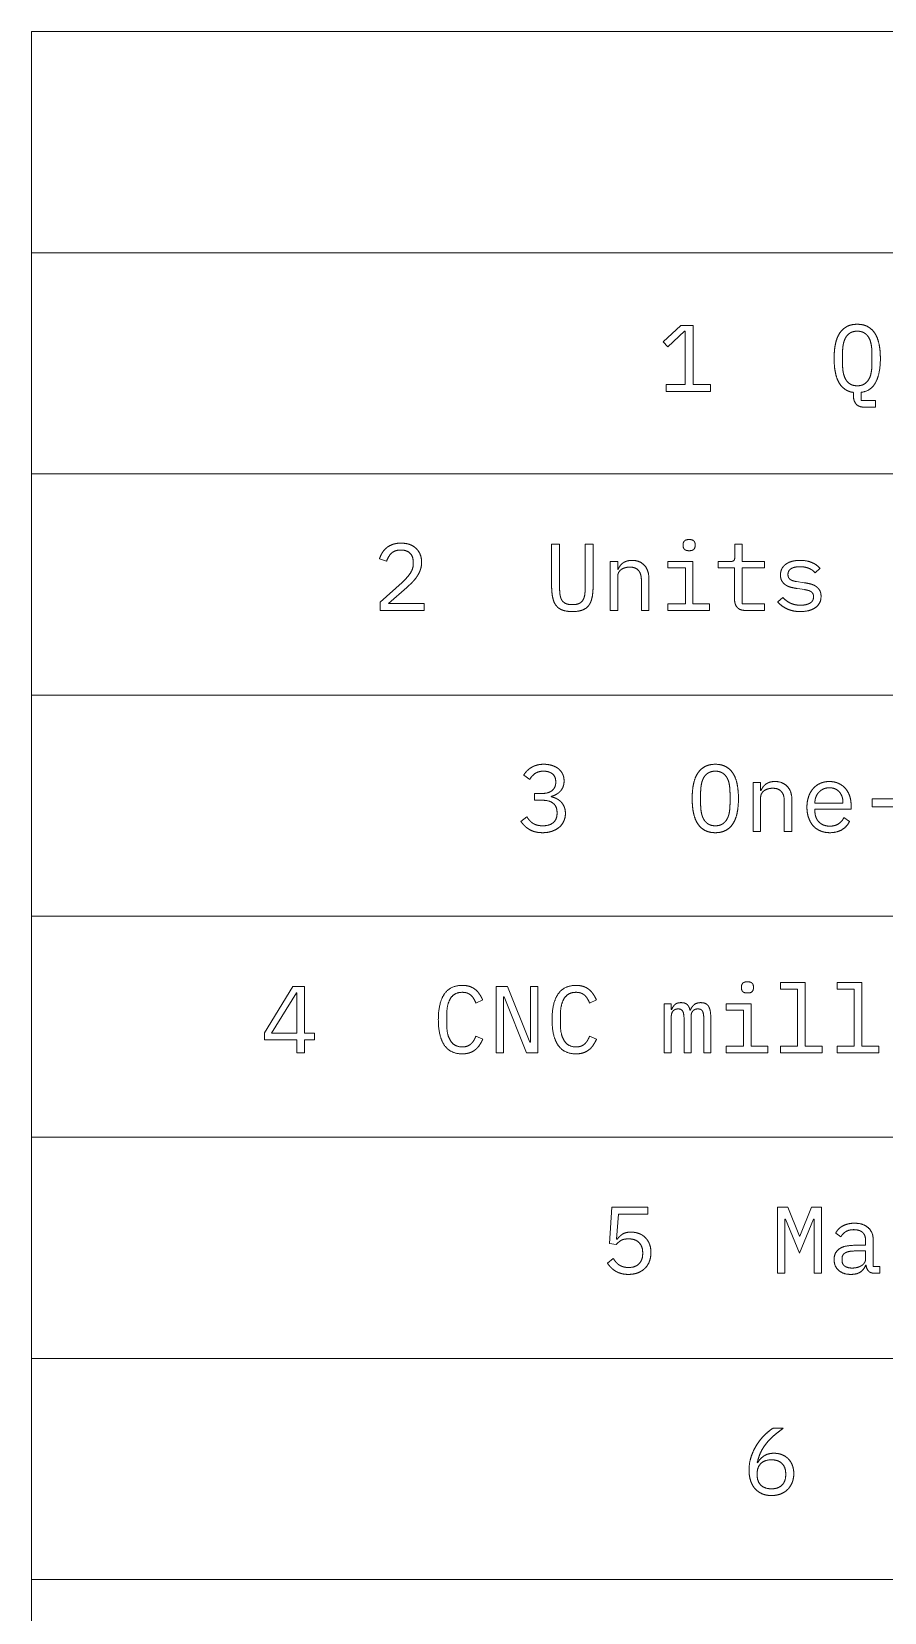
# Model space of a CAD drawing. Header units: millimetres. Extents: x 22 to 584, y 11 to 410.
# Drawn here: x 436.8 to 463.8, y 360 to 410 of the extents above; entities that cross this region are included whole.
import ezdxf

# ---------------------------------------------------------------- set-up
doc = ezdxf.new("R2010")
doc.units = ezdxf.units.MM
doc.layers.add('dims', color=7, linetype='Continuous', lineweight=5)

msp = doc.modelspace()

# ---------------------------------------------------------------- linework, layer by layer
at = {"layer": 'dims'}
for p, q in [((436.843, 305), (436.843, 410)), ((436.843, 410), (584, 410)), ((436.843, 403), (584, 403)), ((457.395, 400.7), (456.84, 400.181)), ((456.987, 400.022), (457.515, 400.514)), ((457.788, 400.7), (457.395, 400.7)), ((457.515, 400.514), (457.536, 400.514)), ((457.536, 400.514), (457.536, 398.825)), ((457.788, 398.825), (457.788, 400.7)), ((456.84, 400.181), (456.987, 400.022)), ((462.516, 399.482), (462.516, 399.824)), ((463.446, 399.824), (463.446, 399.482)), ((456.936, 398.825), (456.936, 398.606)), ((457.536, 398.825), (456.936, 398.825)), ((458.34, 398.825), (457.788, 398.825)), ((458.34, 398.606), (458.34, 398.825)), ((456.936, 398.606), (458.34, 398.606)), ((462.861, 398.579), (462.861, 398.468)), ((463.101, 398.318), (463.101, 398.579)), ((463.554, 398.318), (463.101, 398.318)), ((463.554, 398.114), (463.554, 398.318)), ((463.203, 398.114), (463.554, 398.114)), ((436.843, 396), (584, 396)), ((447.858, 393.316), (448.083, 393.232)), ((453.555, 393.772), (453.303, 393.772)), ((453.303, 393.772), (453.303, 392.575)), ((453.555, 392.515), (453.555, 393.772)), ((454.371, 393.772), (454.371, 392.515)), ((454.623, 393.772), (454.371, 393.772)), ((454.623, 392.575), (454.623, 393.772)), ((457.47, 393.769), (457.47, 393.721)), ((457.848, 393.721), (457.848, 393.769)), ((459.105, 393.772), (459.105, 393.367)), ((459.336, 393.772), (459.105, 393.772)), ((459.336, 393.226), (459.336, 393.772)), ((448.926, 393.193), (448.926, 393.157)), ((455.157, 393.226), (455.157, 391.678)), ((455.397, 393.226), (455.157, 393.226)), ((455.397, 392.974), (455.397, 393.226)), ((455.409, 392.974), (455.397, 392.974)), ((456.981, 393.226), (456.981, 393.022)), ((457.779, 393.226), (456.981, 393.226)), ((456.981, 393.022), (457.539, 393.022)), ((457.539, 393.022), (457.539, 391.882)), ((457.779, 391.882), (457.779, 393.226)), ((458.58, 393.226), (458.58, 393.022)), ((458.964, 393.226), (458.58, 393.226)), ((458.58, 393.022), (459.096, 393.022)), ((459.096, 393.022), (459.096, 392.032)), ((460.041, 393.226), (459.336, 393.226)), ((459.336, 393.022), (460.041, 393.022)), ((459.336, 391.882), (459.336, 393.022)), ((460.041, 393.022), (460.041, 393.226)), ((461.649, 392.866), (461.805, 393.013)), ((448.575, 392.566), (447.876, 391.936)), ((448.137, 391.897), (448.722, 392.407)), ((455.397, 391.678), (455.397, 392.752)), ((456.147, 392.629), (456.147, 391.678)), ((456.387, 391.678), (456.387, 392.671)), ((461.304, 392.554), (461.061, 392.59)), ((461.082, 392.371), (461.325, 392.335)), ((447.876, 391.936), (447.876, 391.678)), ((449.274, 391.897), (448.137, 391.897)), ((449.274, 391.678), (449.274, 391.897)), ((456.981, 391.882), (456.981, 391.678)), ((457.539, 391.882), (456.981, 391.882)), ((458.301, 391.882), (457.779, 391.882)), ((458.301, 391.678), (458.301, 391.882)), ((460.041, 391.882), (459.336, 391.882)), ((460.041, 391.678), (460.041, 391.882)), ((460.626, 392.086), (460.464, 391.945)), ((447.876, 391.678), (449.274, 391.678)), ((455.157, 391.678), (455.397, 391.678)), ((456.147, 391.678), (456.387, 391.678)), ((456.981, 391.678), (458.301, 391.678)), ((459.438, 391.678), (460.041, 391.678)), ((436.843, 389), (584, 389)), ((452.422, 386.466), (452.611, 386.322)), ((452.998, 385.884), (452.767, 385.884)), ((452.767, 385.884), (452.767, 385.668)), ((453.436, 386.253), (453.436, 386.232)), ((458.023, 385.554), (458.023, 385.896)), ((458.953, 385.896), (458.953, 385.554)), ((459.682, 386.226), (459.682, 384.678)), ((459.922, 386.226), (459.682, 386.226)), ((459.922, 385.974), (459.922, 386.226)), ((459.934, 385.974), (459.922, 385.974)), ((452.767, 385.668), (453.016, 385.668)), ((453.292, 385.779), (453.292, 385.791)), ((459.922, 384.678), (459.922, 385.752)), ((460.672, 385.629), (460.672, 384.678)), ((460.912, 384.678), (460.912, 385.671)), ((461.641, 385.572), (461.641, 385.593)), ((462.529, 385.572), (461.641, 385.572)), ((461.641, 385.392), (462.787, 385.392)), ((461.641, 385.32), (461.641, 385.392)), ((462.529, 385.605), (462.529, 385.572)), ((462.787, 385.392), (462.787, 385.506)), ((463.453, 385.716), (463.453, 385.464)), ((464.323, 385.716), (463.453, 385.716)), ((463.453, 385.464), (464.323, 385.464)), ((452.521, 385.143), (452.332, 384.999)), ((453.478, 385.278), (453.478, 385.254)), ((462.736, 384.999), (462.559, 385.119)), ((459.682, 384.678), (459.922, 384.678)), ((460.672, 384.678), (460.912, 384.678)), ((436.843, 382), (584, 382)), ((460.549, 379.898), (460.549, 379.694)), ((461.329, 379.898), (460.549, 379.898)), ((461.329, 377.882), (461.329, 379.898)), ((462.349, 379.898), (462.349, 379.694)), ((463.129, 379.898), (462.349, 379.898)), ((463.129, 377.882), (463.129, 379.898)), ((445.117, 379.772), (444.211, 378.311)), ((444.436, 378.296), (445.231, 379.577)), ((445.484, 379.772), (445.117, 379.772)), ((445.231, 379.577), (445.244, 379.577)), ((445.244, 379.577), (445.244, 378.296)), ((445.484, 378.296), (445.484, 379.772)), ((450.907, 379.25), (451.124, 379.349)), ((451.549, 379.772), (451.549, 377.678)), ((451.906, 379.772), (451.549, 379.772)), ((451.777, 379.442), (451.799, 379.442)), ((451.777, 377.678), (451.777, 379.442)), ((451.799, 379.442), (452.512, 377.678)), ((452.62, 378.008), (451.906, 379.772)), ((452.641, 379.772), (452.641, 378.008)), ((452.869, 379.772), (452.641, 379.772)), ((452.869, 377.678), (452.869, 379.772)), ((454.507, 379.25), (454.724, 379.349)), ((459.316, 379.769), (459.316, 379.721)), ((459.694, 379.721), (459.694, 379.769)), ((460.549, 379.694), (461.089, 379.694)), ((461.089, 379.694), (461.089, 377.882)), ((462.349, 379.694), (462.889, 379.694)), ((462.889, 379.694), (462.889, 377.882)), ((449.986, 378.554), (449.986, 378.896)), ((453.586, 378.554), (453.586, 378.896)), ((456.871, 379.226), (456.871, 377.678)), ((457.094, 379.226), (456.871, 379.226)), ((457.094, 379.046), (457.094, 379.226)), ((457.105, 379.046), (457.094, 379.046)), ((457.094, 377.678), (457.094, 378.815)), ((457.694, 379.019), (457.684, 379.019)), ((457.72, 377.678), (457.72, 378.815)), ((458.827, 379.226), (458.827, 379.022)), ((459.625, 379.226), (458.827, 379.226)), ((458.827, 379.022), (459.385, 379.022)), ((459.385, 379.022), (459.385, 377.882)), ((459.625, 377.882), (459.625, 379.226)), ((444.211, 378.311), (444.211, 378.089)), ((445.244, 378.296), (444.436, 378.296)), ((445.795, 378.296), (445.484, 378.296)), ((445.795, 378.089), (445.795, 378.296)), ((457.499, 378.713), (457.499, 377.678)), ((458.125, 378.713), (458.125, 377.678)), ((458.347, 377.678), (458.347, 378.752)), ((444.211, 378.089), (445.244, 378.089)), ((445.244, 378.089), (445.244, 377.678)), ((445.484, 378.089), (445.795, 378.089)), ((445.484, 377.678), (445.484, 378.089)), ((451.124, 378.101), (450.907, 378.2)), ((452.641, 378.008), (452.62, 378.008)), ((454.724, 378.101), (454.507, 378.2)), ((458.827, 377.882), (458.827, 377.678)), ((459.385, 377.882), (458.827, 377.882)), ((460.147, 377.882), (459.625, 377.882)), ((460.147, 377.678), (460.147, 377.882)), ((460.549, 377.882), (460.549, 377.678)), ((461.089, 377.882), (460.549, 377.882)), ((461.869, 377.882), (461.329, 377.882)), ((461.869, 377.678), (461.869, 377.882)), ((462.349, 377.882), (462.349, 377.678)), ((462.889, 377.882), (462.349, 377.882)), ((463.669, 377.882), (463.129, 377.882)), ((463.669, 377.678), (463.669, 377.882)), ((445.244, 377.678), (445.484, 377.678)), ((451.549, 377.678), (451.777, 377.678)), ((452.512, 377.678), (452.869, 377.678)), ((456.871, 377.678), (457.094, 377.678)), ((457.499, 377.678), (457.72, 377.678)), ((458.125, 377.678), (458.347, 377.678)), ((458.827, 377.678), (460.147, 377.678)), ((460.549, 377.678), (461.869, 377.678)), ((462.349, 377.678), (463.669, 377.678)), ((436.843, 375), (584, 375)), ((455.214, 372.79), (455.139, 371.638)), ((456.354, 372.79), (455.214, 372.79)), ((455.358, 371.77), (455.418, 372.571)), ((455.418, 372.571), (456.354, 372.571)), ((456.354, 372.571), (456.354, 372.79)), ((460.455, 372.79), (460.455, 370.696)), ((460.779, 372.79), (460.455, 372.79)), ((460.686, 372.409), (460.71, 372.409)), ((460.686, 371.746), (460.686, 372.409)), ((460.71, 372.409), (461.151, 371.332)), ((461.148, 371.866), (460.779, 372.79)), ((461.151, 371.332), (461.592, 372.409)), ((461.535, 372.79), (461.166, 371.866)), ((461.847, 372.79), (461.535, 372.79)), ((461.592, 372.409), (461.616, 372.409)), ((461.616, 372.409), (461.616, 371.746)), ((461.847, 370.696), (461.847, 372.79)), ((461.166, 371.866), (461.148, 371.866)), ((462.3, 371.968), (462.462, 371.848)), ((455.139, 371.638), (455.352, 371.608)), ((455.379, 371.77), (455.358, 371.77)), ((456.189, 371.344), (456.189, 371.32)), ((460.686, 370.696), (460.686, 371.746)), ((461.616, 371.746), (461.616, 370.696)), ((463.245, 371.581), (462.915, 371.581)), ((462.915, 371.401), (463.245, 371.401)), ((463.245, 371.734), (463.245, 371.581)), ((463.245, 371.401), (463.245, 371.146)), ((463.485, 370.906), (463.485, 371.758)), ((455.259, 371.161), (455.07, 371.017)), ((462.501, 371.104), (462.501, 371.167)), ((463.245, 370.948), (463.26, 370.948)), ((463.701, 370.906), (463.485, 370.906)), ((463.701, 370.696), (463.701, 370.906)), ((460.455, 370.696), (460.686, 370.696)), ((461.616, 370.696), (461.847, 370.696)), ((463.536, 370.696), (463.701, 370.696)), ((436.843, 368), (584, 368)), ((460.639, 365.79), (460.315, 365.79)), ((459.811, 364.32), (459.811, 364.344)), ((459.829, 364.698), (459.814, 364.704)), ((460.717, 364.344), (460.717, 364.32)), ((436.843, 361), (584, 361))]:
    msp.add_line(p, q, dxfattribs=at)
for points in [[(462.291, 400.111), (462.333, 400.313), (462.423, 400.451)], [(462.423, 400.451), (462.513, 400.589), (462.651, 400.663)], [(462.624, 400.328), (462.567, 400.238), (462.541, 400.109)], [(462.768, 400.468), (462.681, 400.418), (462.624, 400.328)], [(462.651, 400.663), (462.789, 400.736), (462.981, 400.736)], [(462.981, 400.517), (462.855, 400.517), (462.768, 400.468)], [(462.981, 400.736), (463.173, 400.736), (463.311, 400.663)], [(463.194, 400.468), (463.107, 400.517), (462.981, 400.517)], [(463.338, 400.328), (463.281, 400.418), (463.194, 400.468)], [(463.311, 400.663), (463.449, 400.589), (463.539, 400.451)], [(463.42, 400.109), (463.395, 400.238), (463.338, 400.328)], [(463.539, 400.451), (463.629, 400.313), (463.671, 400.111)], [(462.249, 399.653), (462.249, 399.908), (462.291, 400.111)], [(462.541, 400.109), (462.516, 399.98), (462.516, 399.824)], [(463.446, 399.824), (463.446, 399.98), (463.42, 400.109)], [(463.671, 400.111), (463.713, 399.908), (463.713, 399.653)], [(462.285, 399.229), (462.249, 399.419), (462.249, 399.653)], [(462.516, 399.482), (462.516, 399.323), (462.541, 399.196)], [(463.42, 399.196), (463.446, 399.323), (463.446, 399.482)], [(463.713, 399.653), (463.713, 399.182), (463.566, 398.901)], [(462.396, 398.901), (462.321, 399.038), (462.285, 399.229)], [(462.586, 398.683), (462.471, 398.765), (462.396, 398.901)], [(462.541, 399.196), (462.567, 399.068), (462.624, 398.978)], [(462.624, 398.978), (462.681, 398.888), (462.768, 398.839)], [(462.768, 398.839), (462.855, 398.789), (462.981, 398.789)], [(462.981, 398.789), (463.107, 398.789), (463.194, 398.839)], [(463.566, 398.901), (463.419, 398.621), (463.101, 398.579)], [(463.194, 398.839), (463.281, 398.888), (463.338, 398.978)], [(463.338, 398.978), (463.395, 399.068), (463.42, 399.196)], [(462.861, 398.579), (462.702, 398.6), (462.586, 398.683)], [(462.943, 398.213), (462.861, 398.312), (462.861, 398.468)], [(463.203, 398.114), (463.026, 398.114), (462.943, 398.213)], [(448.27, 393.766), (448.386, 393.808), (448.539, 393.808)], [(448.539, 393.808), (448.695, 393.808), (448.816, 393.763)], [(457.47, 393.769), (457.47, 393.835), (457.512, 393.879)], [(457.512, 393.879), (457.554, 393.922), (457.659, 393.922)], [(457.659, 393.922), (457.764, 393.922), (457.806, 393.879)], [(457.806, 393.879), (457.848, 393.835), (457.848, 393.769)], [(447.858, 393.316), (447.888, 393.409), (447.94, 393.497)], [(447.94, 393.497), (447.993, 393.586), (448.074, 393.655)], [(448.074, 393.655), (448.155, 393.724), (448.27, 393.766)], [(448.237, 393.491), (448.134, 393.394), (448.083, 393.232)], [(448.533, 393.589), (448.341, 393.589), (448.237, 393.491)], [(448.827, 393.485), (448.728, 393.589), (448.533, 393.589)], [(448.816, 393.763), (448.938, 393.718), (449.02, 393.637)], [(448.926, 393.193), (448.926, 393.382), (448.827, 393.485)], [(449.02, 393.637), (449.103, 393.556), (449.146, 393.445)], [(449.146, 393.445), (449.19, 393.334), (449.19, 393.202)], [(457.512, 393.611), (457.47, 393.655), (457.47, 393.721)], [(457.659, 393.568), (457.554, 393.568), (457.512, 393.611)], [(457.806, 393.611), (457.764, 393.568), (457.659, 393.568)], [(457.848, 393.721), (457.848, 393.655), (457.806, 393.611)], [(459.074, 393.257), (459.105, 393.289), (459.105, 393.367)], [(448.575, 392.566), (448.728, 392.704), (448.827, 392.849)], [(448.827, 392.849), (448.926, 392.995), (448.926, 393.157)], [(449.155, 392.977), (449.121, 392.872), (449.059, 392.776)], [(449.19, 393.202), (449.19, 393.082), (449.155, 392.977)], [(455.43, 392.884), (455.397, 392.827), (455.397, 392.752)], [(455.409, 392.974), (455.433, 393.031), (455.469, 393.083)], [(455.517, 392.977), (455.463, 392.941), (455.43, 392.884)], [(455.469, 393.083), (455.505, 393.136), (455.557, 393.175)], [(455.64, 393.031), (455.571, 393.013), (455.517, 392.977)], [(455.557, 393.175), (455.61, 393.214), (455.682, 393.238)], [(455.781, 393.049), (455.709, 393.049), (455.64, 393.031)], [(455.682, 393.238), (455.754, 393.262), (455.85, 393.262)], [(456.054, 392.945), (455.961, 393.049), (455.781, 393.049)], [(455.85, 393.262), (456.093, 393.262), (456.24, 393.108)], [(456.147, 392.629), (456.147, 392.842), (456.054, 392.945)], [(456.24, 393.108), (456.387, 392.953), (456.387, 392.671)], [(458.964, 393.226), (459.042, 393.226), (459.074, 393.257)], [(460.551, 392.8), (460.551, 392.917), (460.597, 393.002)], [(460.597, 393.002), (460.644, 393.088), (460.728, 393.146)], [(460.728, 393.146), (460.812, 393.205), (460.926, 393.234)], [(460.885, 392.998), (460.788, 392.935), (460.788, 392.815)], [(460.788, 392.815), (460.788, 392.755), (460.81, 392.714)], [(461.166, 393.061), (460.983, 393.061), (460.885, 392.998)], [(460.926, 393.234), (461.04, 393.262), (461.175, 393.262)], [(461.346, 393.043), (461.268, 393.061), (461.166, 393.061)], [(461.175, 393.262), (461.385, 393.262), (461.539, 393.196)], [(461.482, 392.996), (461.424, 393.025), (461.346, 393.043)], [(461.581, 392.933), (461.541, 392.968), (461.482, 392.996)], [(461.539, 393.196), (461.694, 393.13), (461.805, 393.013)], [(461.649, 392.866), (461.622, 392.899), (461.581, 392.933)], [(448.912, 392.589), (448.827, 392.497), (448.722, 392.407)], [(449.059, 392.776), (448.998, 392.68), (448.912, 392.589)], [(453.325, 392.167), (453.303, 392.341), (453.303, 392.575)], [(453.555, 392.515), (453.555, 392.362), (453.564, 392.242)], [(454.362, 392.242), (454.371, 392.362), (454.371, 392.515)], [(454.623, 392.575), (454.623, 392.341), (454.6, 392.167)], [(460.603, 392.596), (460.551, 392.674), (460.551, 392.8)], [(460.734, 392.471), (460.656, 392.518), (460.603, 392.596)], [(460.906, 392.404), (460.812, 392.425), (460.734, 392.471)], [(460.81, 392.714), (460.833, 392.674), (460.872, 392.65)], [(460.872, 392.65), (460.911, 392.626), (460.96, 392.612)], [(461.082, 392.371), (461.001, 392.383), (460.906, 392.404)], [(460.96, 392.612), (461.01, 392.599), (461.061, 392.59)], [(461.304, 392.554), (461.388, 392.542), (461.481, 392.521)], [(461.427, 392.312), (461.379, 392.326), (461.325, 392.335)], [(461.514, 392.275), (461.475, 392.299), (461.427, 392.312)], [(461.481, 392.521), (461.574, 392.5), (461.652, 392.454)], [(461.652, 392.454), (461.73, 392.407), (461.782, 392.329)], [(461.782, 392.329), (461.835, 392.251), (461.835, 392.125)], [(453.418, 391.876), (453.348, 391.993), (453.325, 392.167)], [(453.619, 391.7), (453.489, 391.759), (453.418, 391.876)], [(453.564, 392.242), (453.573, 392.122), (453.612, 392.036)], [(453.612, 392.036), (453.651, 391.951), (453.733, 391.906)], [(453.733, 391.906), (453.816, 391.861), (453.963, 391.861)], [(453.963, 391.861), (454.11, 391.861), (454.192, 391.906)], [(454.192, 391.906), (454.275, 391.951), (454.314, 392.036)], [(454.507, 391.876), (454.437, 391.759), (454.306, 391.7)], [(454.314, 392.036), (454.353, 392.122), (454.362, 392.242)], [(454.6, 392.167), (454.578, 391.993), (454.507, 391.876)], [(459.178, 391.777), (459.096, 391.876), (459.096, 392.032)], [(460.762, 391.725), (460.587, 391.807), (460.464, 391.945)], [(460.626, 392.086), (460.737, 391.969), (460.869, 391.906)], [(460.869, 391.906), (461.001, 391.843), (461.187, 391.843)], [(461.187, 391.843), (461.367, 391.843), (461.482, 391.908)], [(461.482, 391.908), (461.598, 391.972), (461.598, 392.11)], [(461.575, 392.21), (461.553, 392.251), (461.514, 392.275)], [(461.598, 392.11), (461.598, 392.17), (461.575, 392.21)], [(461.835, 392.125), (461.835, 391.894), (461.656, 391.768)], [(453.963, 391.642), (453.75, 391.642), (453.619, 391.7)], [(454.306, 391.7), (454.176, 391.642), (453.963, 391.642)], [(459.438, 391.678), (459.261, 391.678), (459.178, 391.777)], [(461.181, 391.642), (460.938, 391.642), (460.762, 391.725)], [(461.656, 391.768), (461.478, 391.642), (461.181, 391.642)], [(452.829, 386.778), (452.929, 386.808), (453.058, 386.808)], [(453.058, 386.808), (453.193, 386.808), (453.31, 386.773)], [(458.158, 386.734), (458.296, 386.808), (458.488, 386.808)], [(458.488, 386.808), (458.68, 386.808), (458.818, 386.734)], [(452.422, 386.466), (452.461, 386.529), (452.518, 386.59)], [(452.518, 386.59), (452.575, 386.652), (452.652, 386.7)], [(452.781, 386.515), (452.677, 386.442), (452.611, 386.322)], [(452.652, 386.7), (452.728, 386.748), (452.829, 386.778)], [(453.052, 386.589), (452.884, 386.589), (452.781, 386.515)], [(453.33, 386.505), (453.223, 386.589), (453.052, 386.589)], [(453.31, 386.773), (453.427, 386.739), (453.514, 386.671)], [(453.436, 386.253), (453.436, 386.421), (453.33, 386.505)], [(453.514, 386.671), (453.601, 386.604), (453.651, 386.505)], [(453.651, 386.505), (453.7, 386.406), (453.7, 386.28)], [(457.798, 386.183), (457.84, 386.385), (457.93, 386.523)], [(457.93, 386.523), (458.02, 386.661), (458.158, 386.734)], [(458.131, 386.4), (458.074, 386.31), (458.049, 386.181)], [(458.275, 386.539), (458.188, 386.49), (458.131, 386.4)], [(458.488, 386.589), (458.362, 386.589), (458.275, 386.539)], [(458.701, 386.539), (458.614, 386.589), (458.488, 386.589)], [(458.845, 386.4), (458.788, 386.49), (458.701, 386.539)], [(458.818, 386.734), (458.956, 386.661), (459.046, 386.523)], [(458.928, 386.181), (458.902, 386.31), (458.845, 386.4)], [(459.046, 386.523), (459.136, 386.385), (459.178, 386.183)], [(452.998, 385.884), (453.217, 385.884), (453.327, 385.981)], [(453.451, 385.854), (453.376, 385.812), (453.292, 385.791)], [(453.327, 385.981), (453.436, 386.079), (453.436, 386.232)], [(453.582, 385.956), (453.526, 385.896), (453.451, 385.854)], [(453.669, 386.097), (453.637, 386.016), (453.582, 385.956)], [(453.7, 386.28), (453.7, 386.178), (453.669, 386.097)], [(457.756, 385.725), (457.756, 385.98), (457.798, 386.183)], [(458.049, 386.181), (458.023, 386.052), (458.023, 385.896)], [(458.953, 385.896), (458.953, 386.052), (458.928, 386.181)], [(459.178, 386.183), (459.22, 385.98), (459.22, 385.725)], [(459.955, 385.884), (459.922, 385.827), (459.922, 385.752)], [(459.934, 385.974), (459.958, 386.031), (459.994, 386.083)], [(460.042, 385.977), (459.988, 385.941), (459.955, 385.884)], [(459.994, 386.083), (460.03, 386.136), (460.083, 386.175)], [(460.165, 386.031), (460.096, 386.013), (460.042, 385.977)], [(460.083, 386.175), (460.135, 386.214), (460.207, 386.238)], [(460.306, 386.049), (460.234, 386.049), (460.165, 386.031)], [(460.207, 386.238), (460.279, 386.262), (460.375, 386.262)], [(460.579, 385.945), (460.486, 386.049), (460.306, 386.049)], [(460.375, 386.262), (460.618, 386.262), (460.765, 386.108)], [(460.672, 385.629), (460.672, 385.842), (460.579, 385.945)], [(460.765, 386.108), (460.912, 385.953), (460.912, 385.671)], [(461.442, 385.785), (461.494, 385.935), (461.587, 386.041)], [(461.587, 386.041), (461.68, 386.148), (461.811, 386.205)], [(461.772, 385.929), (461.71, 385.866), (461.676, 385.78)], [(461.917, 386.028), (461.833, 385.992), (461.772, 385.929)], [(461.811, 386.205), (461.941, 386.262), (462.1, 386.262)], [(462.1, 386.064), (462.001, 386.064), (461.917, 386.028)], [(462.1, 386.262), (462.256, 386.262), (462.384, 386.205)], [(462.276, 386.031), (462.196, 386.064), (462.1, 386.064)], [(462.411, 385.936), (462.355, 385.998), (462.276, 386.031)], [(462.384, 386.205), (462.511, 386.148), (462.601, 386.048)], [(462.498, 385.791), (462.466, 385.875), (462.411, 385.936)], [(462.601, 386.048), (462.691, 385.947), (462.739, 385.809)], [(462.739, 385.809), (462.787, 385.671), (462.787, 385.506)], [(453.363, 385.566), (453.247, 385.668), (453.016, 385.668)], [(453.292, 385.779), (453.379, 385.761), (453.46, 385.72)], [(453.478, 385.278), (453.478, 385.464), (453.363, 385.566)], [(453.46, 385.72), (453.541, 385.68), (453.604, 385.615)], [(453.604, 385.615), (453.667, 385.551), (453.705, 385.459)], [(453.705, 385.459), (453.742, 385.368), (453.742, 385.251)], [(457.798, 385.266), (457.756, 385.467), (457.756, 385.725)], [(458.023, 385.554), (458.023, 385.395), (458.049, 385.268)], [(458.928, 385.268), (458.953, 385.395), (458.953, 385.554)], [(459.22, 385.725), (459.22, 385.467), (459.178, 385.266)], [(461.389, 385.449), (461.389, 385.635), (461.442, 385.785)], [(461.44, 385.117), (461.389, 385.266), (461.389, 385.449)], [(461.676, 385.78), (461.641, 385.695), (461.641, 385.593)], [(461.641, 385.32), (461.641, 385.218), (461.674, 385.131)], [(462.529, 385.605), (462.529, 385.707), (462.498, 385.791)], [(452.442, 384.867), (452.38, 384.93), (452.332, 384.999)], [(452.586, 384.753), (452.503, 384.804), (452.442, 384.867)], [(452.521, 385.143), (452.563, 385.08), (452.608, 385.029)], [(452.608, 385.029), (452.653, 384.978), (452.712, 384.94)], [(452.712, 384.94), (452.77, 384.903), (452.845, 384.882)], [(452.845, 384.882), (452.92, 384.861), (453.019, 384.861)], [(453.019, 384.861), (453.241, 384.861), (453.36, 384.963)], [(453.543, 384.811), (453.448, 384.732), (453.315, 384.687)], [(453.36, 384.963), (453.478, 385.065), (453.478, 385.254)], [(453.69, 385.003), (453.637, 384.891), (453.543, 384.811)], [(453.742, 385.251), (453.742, 385.116), (453.69, 385.003)], [(457.93, 384.927), (457.84, 385.065), (457.798, 385.266)], [(458.158, 384.715), (458.02, 384.789), (457.93, 384.927)], [(458.049, 385.268), (458.074, 385.14), (458.131, 385.05)], [(458.131, 385.05), (458.188, 384.96), (458.275, 384.91)], [(458.275, 384.91), (458.362, 384.861), (458.488, 384.861)], [(458.488, 384.861), (458.614, 384.861), (458.701, 384.91)], [(458.701, 384.91), (458.788, 384.96), (458.845, 385.05)], [(459.046, 384.927), (458.956, 384.789), (458.818, 384.715)], [(458.845, 385.05), (458.902, 385.14), (458.928, 385.268)], [(459.178, 385.266), (459.136, 385.065), (459.046, 384.927)], [(461.586, 384.862), (461.491, 384.969), (461.44, 385.117)], [(461.814, 384.699), (461.68, 384.756), (461.586, 384.862)], [(461.674, 385.131), (461.707, 385.044), (461.769, 384.981)], [(461.769, 384.981), (461.83, 384.918), (461.919, 384.883)], [(461.919, 384.883), (462.007, 384.849), (462.115, 384.849)], [(462.115, 384.849), (462.271, 384.849), (462.385, 384.921)], [(462.385, 384.921), (462.499, 384.993), (462.559, 385.119)], [(462.736, 384.999), (462.667, 384.843), (462.507, 384.743)], [(452.775, 384.672), (452.668, 384.702), (452.586, 384.753)], [(453.019, 384.642), (452.881, 384.642), (452.775, 384.672)], [(453.315, 384.687), (453.181, 384.642), (453.019, 384.642)], [(458.488, 384.642), (458.296, 384.642), (458.158, 384.715)], [(458.818, 384.715), (458.68, 384.642), (458.488, 384.642)], [(462.115, 384.642), (461.947, 384.642), (461.814, 384.699)], [(462.507, 384.743), (462.346, 384.642), (462.115, 384.642)], [(449.907, 379.529), (450.094, 379.808), (450.479, 379.808)], [(450.479, 379.808), (450.622, 379.808), (450.727, 379.769)], [(453.507, 379.529), (453.694, 379.808), (454.079, 379.808)], [(454.079, 379.808), (454.222, 379.808), (454.327, 379.769)], [(459.316, 379.769), (459.316, 379.835), (459.358, 379.879)], [(459.358, 379.879), (459.4, 379.922), (459.505, 379.922)], [(459.505, 379.922), (459.61, 379.922), (459.652, 379.879)], [(459.652, 379.879), (459.694, 379.835), (459.694, 379.769)], [(449.719, 378.725), (449.719, 379.25), (449.907, 379.529)], [(450.108, 379.4), (449.986, 379.211), (449.986, 378.896)], [(450.479, 379.589), (450.229, 379.589), (450.108, 379.4)], [(450.642, 379.562), (450.574, 379.589), (450.479, 379.589)], [(450.759, 379.489), (450.709, 379.535), (450.642, 379.562)], [(450.727, 379.769), (450.832, 379.73), (450.907, 379.664)], [(450.844, 379.38), (450.809, 379.442), (450.759, 379.489)], [(450.907, 379.25), (450.88, 379.319), (450.844, 379.38)], [(450.907, 379.664), (450.982, 379.598), (451.033, 379.515)], [(451.033, 379.515), (451.084, 379.433), (451.124, 379.349)], [(453.319, 378.725), (453.319, 379.25), (453.507, 379.529)], [(453.708, 379.4), (453.586, 379.211), (453.586, 378.896)], [(454.079, 379.589), (453.829, 379.589), (453.708, 379.4)], [(454.242, 379.562), (454.174, 379.589), (454.079, 379.589)], [(454.359, 379.489), (454.309, 379.535), (454.242, 379.562)], [(454.327, 379.769), (454.432, 379.73), (454.507, 379.664)], [(454.444, 379.38), (454.409, 379.442), (454.359, 379.489)], [(454.507, 379.25), (454.48, 379.319), (454.444, 379.38)], [(454.507, 379.664), (454.582, 379.598), (454.633, 379.515)], [(454.633, 379.515), (454.684, 379.433), (454.724, 379.349)], [(459.358, 379.611), (459.316, 379.655), (459.316, 379.721)], [(459.505, 379.568), (459.4, 379.568), (459.358, 379.611)], [(459.652, 379.611), (459.61, 379.568), (459.505, 379.568)], [(459.694, 379.721), (459.694, 379.655), (459.652, 379.611)], [(457.155, 379.002), (457.094, 378.941), (457.094, 378.815)], [(457.105, 379.046), (457.141, 379.136), (457.207, 379.199)], [(457.312, 379.064), (457.216, 379.064), (457.155, 379.002)], [(457.207, 379.199), (457.274, 379.262), (457.402, 379.262)], [(457.458, 378.987), (457.417, 379.064), (457.312, 379.064)], [(457.402, 379.262), (457.537, 379.262), (457.603, 379.195)], [(457.499, 378.713), (457.499, 378.911), (457.458, 378.987)], [(457.603, 379.195), (457.669, 379.127), (457.684, 379.019)], [(457.694, 379.019), (457.735, 379.124), (457.813, 379.193)], [(457.78, 379.002), (457.72, 378.941), (457.72, 378.815)], [(457.936, 379.064), (457.84, 379.064), (457.78, 379.002)], [(457.813, 379.193), (457.891, 379.262), (458.029, 379.262)], [(458.085, 378.987), (458.044, 379.064), (457.936, 379.064)], [(458.029, 379.262), (458.219, 379.262), (458.283, 379.13)], [(458.125, 378.713), (458.125, 378.911), (458.085, 378.987)], [(458.283, 379.13), (458.347, 378.998), (458.347, 378.752)], [(449.907, 377.921), (449.719, 378.2), (449.719, 378.725)], [(449.986, 378.554), (449.986, 378.239), (450.108, 378.05)], [(453.507, 377.921), (453.319, 378.2), (453.319, 378.725)], [(453.586, 378.554), (453.586, 378.239), (453.708, 378.05)], [(450.479, 377.642), (450.094, 377.642), (449.907, 377.921)], [(450.108, 378.05), (450.229, 377.861), (450.479, 377.861)], [(450.479, 377.861), (450.574, 377.861), (450.642, 377.888)], [(450.642, 377.888), (450.709, 377.915), (450.759, 377.961)], [(450.759, 377.961), (450.809, 378.008), (450.844, 378.069)], [(450.844, 378.069), (450.88, 378.131), (450.907, 378.2)], [(451.033, 377.933), (450.982, 377.852), (450.907, 377.786)], [(451.124, 378.101), (451.084, 378.014), (451.033, 377.933)], [(454.079, 377.642), (453.694, 377.642), (453.507, 377.921)], [(453.708, 378.05), (453.829, 377.861), (454.079, 377.861)], [(454.079, 377.861), (454.174, 377.861), (454.242, 377.888)], [(454.242, 377.888), (454.309, 377.915), (454.359, 377.961)], [(454.359, 377.961), (454.409, 378.008), (454.444, 378.069)], [(454.444, 378.069), (454.48, 378.131), (454.507, 378.2)], [(454.633, 377.933), (454.582, 377.852), (454.507, 377.786)], [(454.724, 378.101), (454.684, 378.014), (454.633, 377.933)], [(450.727, 377.681), (450.622, 377.642), (450.479, 377.642)], [(450.907, 377.786), (450.832, 377.72), (450.727, 377.681)], [(454.327, 377.681), (454.222, 377.642), (454.079, 377.642)], [(454.507, 377.786), (454.432, 377.72), (454.327, 377.681)], [(455.379, 371.77), (455.457, 371.875), (455.553, 371.936)], [(455.553, 371.936), (455.649, 371.998), (455.817, 371.998)], [(455.817, 371.998), (455.955, 371.998), (456.07, 371.954)], [(456.07, 371.954), (456.186, 371.911), (456.27, 371.827)], [(456.27, 371.827), (456.354, 371.743), (456.402, 371.624)], [(462.3, 371.968), (462.33, 372.028), (462.381, 372.085)], [(462.381, 372.085), (462.432, 372.142), (462.507, 372.185)], [(462.621, 372.014), (462.522, 371.953), (462.462, 371.848)], [(462.507, 372.185), (462.582, 372.229), (462.678, 372.254)], [(462.876, 372.076), (462.72, 372.076), (462.621, 372.014)], [(462.678, 372.254), (462.774, 372.28), (462.891, 372.28)], [(463.149, 371.99), (463.053, 372.076), (462.876, 372.076)], [(462.891, 372.28), (463.164, 372.28), (463.324, 372.142)], [(463.245, 371.734), (463.245, 371.905), (463.149, 371.99)], [(463.324, 372.142), (463.485, 372.004), (463.485, 371.758)], [(455.503, 371.734), (455.421, 371.683), (455.352, 371.608)], [(455.736, 371.785), (455.586, 371.785), (455.503, 371.734)], [(456.072, 371.668), (455.955, 371.785), (455.736, 371.785)], [(456.189, 371.344), (456.189, 371.551), (456.072, 371.668)], [(456.073, 370.996), (456.189, 371.113), (456.189, 371.32)], [(456.402, 371.624), (456.45, 371.506), (456.45, 371.353)], [(456.45, 371.353), (456.45, 371.2), (456.402, 371.073)], [(462.249, 371.131), (462.249, 371.347), (462.406, 371.464)], [(462.406, 371.464), (462.564, 371.581), (462.915, 371.581)], [(462.6, 371.341), (462.501, 371.281), (462.501, 371.167)], [(462.915, 371.401), (462.699, 371.401), (462.6, 371.341)], [(455.178, 370.885), (455.118, 370.948), (455.07, 371.017)], [(455.317, 370.771), (455.238, 370.822), (455.178, 370.885)], [(455.259, 371.161), (455.301, 371.098), (455.344, 371.047)], [(455.344, 371.047), (455.388, 370.996), (455.445, 370.958)], [(455.445, 370.958), (455.502, 370.921), (455.574, 370.9)], [(455.574, 370.9), (455.646, 370.879), (455.742, 370.879)], [(455.742, 370.879), (455.958, 370.879), (456.073, 370.996)], [(456.261, 370.853), (456.168, 370.762), (456.036, 370.711)], [(456.402, 371.073), (456.354, 370.945), (456.261, 370.853)], [(462.393, 370.786), (462.249, 370.912), (462.249, 371.131)], [(462.501, 371.104), (462.501, 370.984), (462.586, 370.922)], [(462.586, 370.922), (462.672, 370.861), (462.822, 370.861)], [(462.822, 370.861), (462.915, 370.861), (462.991, 370.883)], [(462.991, 370.883), (463.068, 370.906), (463.125, 370.943)], [(463.245, 370.948), (463.194, 370.813), (463.081, 370.736)], [(463.125, 370.943), (463.182, 370.981), (463.213, 371.033)], [(463.213, 371.033), (463.245, 371.086), (463.245, 371.146)], [(463.335, 370.768), (463.275, 370.84), (463.26, 370.948)], [(455.5, 370.69), (455.397, 370.72), (455.317, 370.771)], [(455.736, 370.66), (455.604, 370.66), (455.5, 370.69)], [(456.036, 370.711), (455.904, 370.66), (455.736, 370.66)], [(462.78, 370.66), (462.537, 370.66), (462.393, 370.786)], [(463.081, 370.736), (462.969, 370.66), (462.78, 370.66)], [(463.536, 370.696), (463.395, 370.696), (463.335, 370.768)], [(460.051, 365.578), (460.186, 365.709), (460.315, 365.79)], [(460.639, 365.79), (460.469, 365.667), (460.335, 365.55)], [(459.807, 365.278), (459.916, 365.448), (460.051, 365.578)], [(460.099, 365.305), (459.997, 365.178), (459.928, 365.032)], [(460.335, 365.55), (460.201, 365.433), (460.099, 365.305)], [(459.556, 364.464), (459.556, 364.698), (459.627, 364.903)], [(459.627, 364.903), (459.697, 365.109), (459.807, 365.278)], [(459.928, 365.032), (459.859, 364.887), (459.814, 364.704)], [(459.829, 364.698), (459.904, 364.827), (460.027, 364.912)], [(460.264, 364.791), (460.049, 364.791), (459.93, 364.674)], [(460.027, 364.912), (460.15, 364.998), (460.345, 364.998)], [(460.599, 364.674), (460.48, 364.791), (460.264, 364.791)], [(460.345, 364.998), (460.484, 364.998), (460.597, 364.953)], [(460.597, 364.953), (460.711, 364.908), (460.795, 364.824)], [(460.795, 364.824), (460.879, 364.74), (460.926, 364.62)], [(459.606, 364.128), (459.556, 364.278), (459.556, 364.464)], [(459.93, 364.674), (459.811, 364.557), (459.811, 364.344)], [(459.811, 364.32), (459.811, 364.107), (459.93, 363.99)], [(460.717, 364.344), (460.717, 364.557), (460.599, 364.674)], [(460.599, 363.99), (460.717, 364.107), (460.717, 364.32)], [(460.972, 364.353), (460.972, 364.2), (460.921, 364.073)], [(460.926, 364.62), (460.972, 364.5), (460.972, 364.353)], [(459.747, 363.874), (459.655, 363.978), (459.606, 364.128)], [(459.97, 363.715), (459.839, 363.771), (459.747, 363.874)], [(459.93, 363.99), (460.049, 363.873), (460.264, 363.873)], [(460.264, 363.873), (460.48, 363.873), (460.599, 363.99)], [(460.779, 363.853), (460.687, 363.762), (460.557, 363.711)], [(460.921, 364.073), (460.87, 363.945), (460.779, 363.853)], [(460.267, 363.66), (460.102, 363.66), (459.97, 363.715)], [(460.557, 363.711), (460.426, 363.66), (460.267, 363.66)]]:
    msp.add_open_spline(points, degree=2, dxfattribs=at)

doc.saveas('drawing.dxf')
